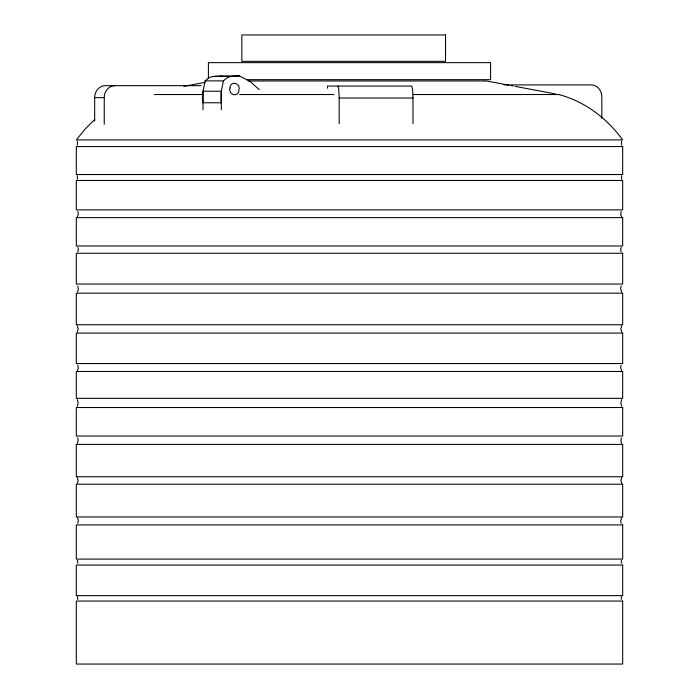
<?xml version="1.0" encoding="UTF-8"?>
<svg xmlns="http://www.w3.org/2000/svg" width="699" height="699" viewBox="0 0 699 699"><rect width="100%" height="100%" fill="white"/><g stroke="black" fill="none" stroke-linecap="round" stroke-linejoin="round"><path stroke-width="1.05" d="M94.662 121.163L94.662 97.642C94.496 91.787 99.04 85.654 105.217 85.671L201.163 85.671M104.238 124.37L104.238 97.642C104.072 91.787 108.616 85.654 114.793 85.671M77.772 563.315L77.528 560.283M77.772 599.506L77.519 596.658M239.442 75.929L221.12 75.929A201.618 120.848 -90 0 0 213.178 76.471A30.022 17.991 90 0 0 208.215 78.262L205.095 80.883L202.955 91.639A33.718 20.21 90 0 0 202.998 102.77L221.321 102.77A33.718 20.21 90 0 1 221.268 91.639L223.418 80.883L226.537 78.271A30.022 17.991 90 0 1 231.5 76.479A201.618 120.848 -90 0 1 239.442 75.929L250.233 81.521L259.163 89.655M77.388 145.121L77.388 141.373M621.612 141.373L621.612 145.121M621.306 437.836L620.869 441.034L621.682 443.271M621.158 286.005L620.607 288.608L621.568 291.964M77.379 179.224L77.379 175.79M621.621 175.79L621.621 179.224M77.834 523.289L78.332 520.126L77.414 517.95M621.166 365.184L620.607 367.525L621.586 370.514M621.166 211.456L620.668 214.558L621.586 216.69M621.472 560.283L621.228 563.315M77.825 251.832L78.393 249.63L77.825 247.429M621.175 247.429L620.607 249.63L621.175 251.832M77.327 406.25L78.183 402.939L77.327 399.618M621.673 399.618L620.817 402.939L621.673 406.25M621.481 596.658L621.228 599.506M77.318 443.271L78.183 440.213L77.694 437.836M77.318 331.964L78.183 328.914L77.318 325.856M621.682 325.856L620.817 328.914L621.682 331.964M77.432 291.964L78.332 289.508L77.842 286.005M77.309 483.262L78.183 480.475L77.309 477.688M621.691 477.688L620.817 480.475L621.691 483.262M621.586 517.95L620.607 520.947L621.166 523.289M77.414 370.514L78.332 368.338L77.834 365.184M77.414 216.69L78.332 214.558L77.834 211.456M94.749 119.424L85.077 129.088L76.322 139.931L622.678 139.931C607.108 118.376 584.652 101.294 558.728 94.531L413.284 94.531M183.828 86.361L205.069 82.377M213.178 76.471L231.5 76.471M246.502 79.66L490.593 79.66L490.593 62.648L208.407 62.648L208.407 78.603M205.095 80.883L223.418 80.883M248.538 80.979L479.54 80.979M480.528 80.979L486.495 80.979L508.802 85.164M503.962 84.902L591.275 84.902C597.444 84.876 601.988 91.01 601.822 96.873L601.822 118.245M154.296 94.531L202.85 94.531M239.748 94.531L333.86 94.531M94.662 97.642L104.238 97.642M337.905 86.056L338.805 89.568L339.172 98.026L412.987 98.026L412.987 123.679M510.925 85.566L513.049 85.96M515.172 86.361L555.539 93.937M221.12 75.929L222.605 76.497M412.987 98.026L412.62 89.568L411.72 86.056L327.499 86.056L327.499 88.205M339.172 98.026L339.172 123.679M221.321 109.752L221.321 91.22L202.998 91.22L202.998 109.752M229.98 87.969C227.953 94.907 238.63 97.956 238.962 90.057C240.998 83.12 230.321 80.07 229.98 87.969M445.534 34.95L241.828 34.95L241.828 61.329L445.534 61.329L445.534 34.95M622.678 146.563L76.322 146.563L76.322 174.54L622.678 174.54L622.678 146.563M622.678 180.473L76.322 180.473L76.322 209.883L622.678 209.883L622.678 180.473M622.678 217.625L76.322 217.625L76.322 245.987L622.678 245.987L622.678 217.625M622.678 253.265L76.322 253.265L76.322 284.039L622.678 284.039L622.678 253.265M622.678 293.178L76.322 293.178L76.322 324.738L622.678 324.738L622.678 293.178M622.678 333.082L76.322 333.082L76.322 363.55L622.678 363.55L622.678 333.082M622.678 371.492L76.322 371.492L76.322 398.343L622.678 398.343L622.678 371.492M622.678 407.526L76.322 407.526L76.322 436.027L622.678 436.027L622.678 407.526M622.678 444.398L76.322 444.398L76.322 476.744L622.678 476.744L622.678 444.398M622.678 484.206L76.322 484.206L76.322 516.972L622.678 516.972L622.678 484.206M622.678 524.923L76.322 524.923L76.322 559.086L622.678 559.086L622.678 524.923M622.678 565.072L76.322 565.072L76.322 595.627L622.678 595.627L622.678 565.072M622.678 601.053L76.322 601.053L76.322 664.05L622.678 664.05L622.678 601.053"/></g></svg>
